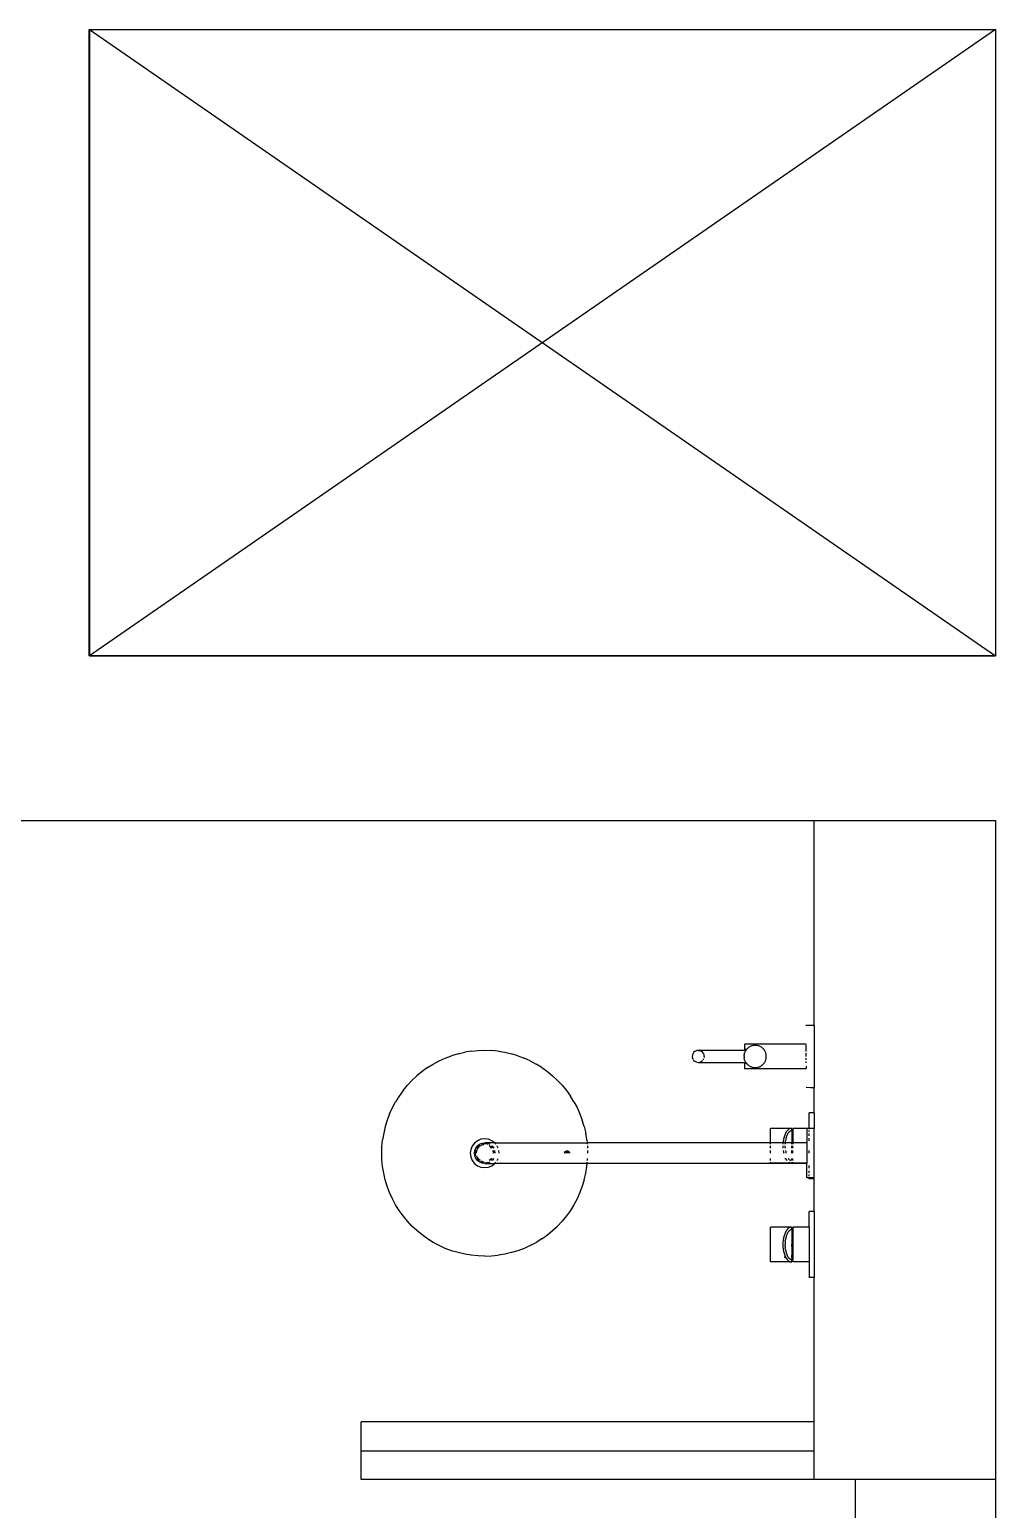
# Model space of a CAD drawing. Header units: millimetres. Extents: x -41292 to 298682, y -22072 to 33155.
# Drawn here: x 29022 to 30195, y -5066 to -3269 of the extents above; entities that cross this region are included whole.
import ezdxf

# ---------------------------------------------------------------- set-up
doc = ezdxf.new("R2010")
doc.units = ezdxf.units.MM
doc.layers.add('벽1', color=2, linetype='Continuous')
doc.layers.add('틀', color=8, linetype='Continuous')

# ---------------------------------------------------------------- blocks, each defined once
blk = doc.blocks.new('rmfnasesx')
for p, q in [((56557.9, 12243), (57657.9, 12243)), ((56557.9, 11483), (56557.9, 12243)), ((57657.9, 12243), (57657.9, 11483)), ((57657.9, 11483), (56557.9, 11483)), ((56107.9, 11283), (57437.9, 11283)), ((57437.9, 11283), (57657.9, 11283)), ((57437.9, 11034.6), (57437.9, 11283)), ((57657.9, 11283), (57657.9, 10483)), ((57428.1, 11034.2), (57428.3, 11034.4)), ((57428.3, 11034.4), (57433.6, 11034.5)), ((57433.6, 11034.5), (57433.9, 11034.6)), ((57433.9, 11034.6), (57437.9, 11034.6)), ((57437.9, 11034.6), (57437.9, 10958.6)), ((57428.3, 11011.6), (57353.3, 11011.6)), ((57353.3, 11011.6), (57353.3, 11005.1)), ((57428.3, 11011.6), (57428.3, 11011.1)), ((56982.7, 10991.2), (56990.1, 10994.6)), ((56990.1, 10994.6), (56997.8, 10997.5)), ((57005.6, 10999.8), (56997.8, 10997.5)), ((57005.6, 10999.8), (57013.6, 11001.7)), ((57021.6, 11003), (57013.6, 11001.7)), ((57021.6, 11003), (57029.8, 11003.8)), ((57029.8, 11003.8), (57037.9, 11004.1)), ((57037.9, 11004.1), (57046.1, 11003.8)), ((57054.3, 11003), (57046.1, 11003.8)), ((57054.3, 11003), (57062.3, 11001.7)), ((57062.3, 11001.7), (57070.3, 10999.8)), ((57078.1, 10997.5), (57070.3, 10999.8)), ((57078.1, 10997.5), (57085.8, 10994.6)), ((57093.2, 10991.2), (57085.8, 10994.6)), ((57290.2, 10998.4), (57289.9, 10996.6)), ((57289.9, 10996.6), (57290.2, 10994.7)), ((57290.9, 11000.2), (57290.2, 10998.4)), ((57290.9, 10992.9), (57290.2, 10994.7)), ((57292, 11001.7), (57290.9, 11000.2)), ((57293.5, 11002.8), (57292, 11001.7)), ((57293.5, 11002.8), (57295.3, 11003.6)), ((57297.2, 11003.8), (57295.3, 11003.6)), ((57297.2, 11003.8), (57299, 11003.6)), ((57354.9, 11003.8), (57297.2, 11003.8)), ((57299, 11003.6), (57300.8, 11002.8)), ((57302.3, 11001.7), (57300.8, 11002.8)), ((57303.4, 11000.2), (57302.3, 11001.6)), ((57303.4, 11000.2), (57304.1, 10998.5)), ((57303.4, 10992.9), (57303.6, 10993.5)), ((57304.4, 10996.6), (57304.2, 10998.4)), ((57304.4, 10996.4), (57304.2, 10995.3)), ((57304.2, 10995.3), (57304.2, 10995.3)), ((57304.2, 10994.7), (57304.2, 10994.8)), ((57352.8, 10997.4), (57352.9, 10998.3)), ((57352.8, 10996.6), (57352.8, 10997.4)), ((57352.8, 10996.6), (57352.8, 10995.7)), ((57352.8, 10995.7), (57352.9, 10994.8)), ((57353.1, 10999.1), (57352.9, 10998.3)), ((57353.1, 10993.9), (57352.9, 10994.8)), ((57353.1, 10999.2), (57353.3, 11000)), ((57353.1, 10999.2), (57353.1, 10999.1)), ((57353.3, 10993.1), (57353.1, 10993.9)), ((57355.8, 11005.1), (57353.3, 11005.1)), ((57353.3, 11000), (57353.5, 11000.9)), ((57353.8, 11001.7), (57353.5, 11000.9)), ((57354.2, 11002.5), (57353.8, 11001.7)), ((57354.6, 11003.3), (57354.2, 11002.5)), ((57354.9, 11003.8), (57354.6, 11003.3)), ((57355.1, 11004.1), (57354.9, 11003.8)), ((57355.6, 11004.8), (57355.1, 11004.1)), ((57355.8, 11005.1), (57355.6, 11004.8)), ((57356.2, 11005.5), (57355.8, 11005.1)), ((57356.8, 11006.1), (57356.2, 11005.5)), ((57357.4, 11006.7), (57356.8, 11006.1)), ((57358.1, 11007.3), (57357.4, 11006.7)), ((57358.8, 11007.8), (57358.1, 11007.3)), ((57359.6, 11008.3), (57358.8, 11007.8)), ((57360.3, 11008.7), (57359.6, 11008.3)), ((57361.1, 11009), (57360.3, 11008.7)), ((57362, 11009.3), (57361.1, 11009)), ((57362.8, 11009.6), (57362, 11009.3)), ((57363.7, 11009.8), (57362.8, 11009.6)), ((57364.5, 11009.9), (57363.7, 11009.8)), ((57365.4, 11010), (57364.5, 11009.9)), ((57366.3, 11010.1), (57365.4, 11010)), ((57367.2, 11010), (57366.3, 11010.1)), ((57368.1, 11009.9), (57367.2, 11010)), ((57368.9, 11009.8), (57368.1, 11009.9)), ((57369.8, 11009.6), (57368.9, 11009.8)), ((57370.6, 11009.3), (57369.8, 11009.6)), ((57371.5, 11009), (57370.6, 11009.3)), ((57372.3, 11008.7), (57371.5, 11009)), ((57373.1, 11008.3), (57372.3, 11008.7)), ((57373.8, 11007.8), (57373.1, 11008.3)), ((57374.5, 11007.3), (57373.8, 11007.8)), ((57375.2, 11006.7), (57374.5, 11007.3)), ((57375.9, 11006.1), (57375.2, 11006.7)), ((57376.5, 11005.5), (57375.9, 11006.1)), ((57377, 11004.8), (57376.5, 11005.5)), ((57377.5, 11004.1), (57377, 11004.8)), ((57378, 11003.3), (57377.5, 11004.1)), ((57378.4, 11002.5), (57378, 11003.3)), ((57378.8, 11001.7), (57378.4, 11002.5)), ((57379.1, 11000.9), (57378.8, 11001.7)), ((57379.3, 11000.1), (57379.1, 11000.9)), ((57379.5, 10999.2), (57379.3, 11000.1)), ((57379.3, 10993.1), (57379.5, 10993.9)), ((57379.7, 10998.3), (57379.5, 10999.2)), ((57379.5, 10993.9), (57379.7, 10994.8)), ((57379.8, 10997.4), (57379.7, 10998.3)), ((57379.7, 10994.8), (57379.8, 10995.7)), ((57379.8, 10996.6), (57379.8, 10997.4)), ((57379.8, 10995.7), (57379.8, 10996.6)), ((57428.3, 11002.5), (57428.3, 11010.1)), ((57428.3, 10996.6), (57428.3, 11000.5)), ((57428.3, 10992.6), (57428.3, 10994.6)), ((56961.9, 10978.3), (56955.5, 10973.1)), ((56968.5, 10983), (56961.9, 10978.3)), ((56968.5, 10983), (56975.4, 10987.3)), ((56975.4, 10987.3), (56982.7, 10991.2)), ((57093.2, 10991.2), (57100.4, 10987.3)), ((57107.4, 10983), (57100.4, 10987.3)), ((57107.4, 10983), (57114, 10978.3)), ((57114, 10978.3), (57120.4, 10973.1)), ((57290.9, 10992.9), (57292, 10991.4)), ((57292, 10991.4), (57293.5, 10990.3)), ((57295.3, 10989.6), (57293.5, 10990.3)), ((57295.3, 10989.6), (57297.2, 10989.3)), ((57297.2, 10989.3), (57299, 10989.6)), ((57297.2, 10989.3), (57354.9, 10989.3)), ((57300.4, 10990.1), (57299, 10989.6)), ((57300.8, 10990.3), (57300.6, 10990.2)), ((57302.3, 10991.4), (57300.8, 10990.3)), ((57303, 10992.4), (57303.4, 10992.9)), ((57353.5, 10992.2), (57353.3, 10993.1)), ((57355.8, 10988.1), (57353.3, 10988.1)), ((57353.3, 10988.1), (57353.3, 10981.6)), ((57428.3, 10981.6), (57353.3, 10981.6)), ((57353.5, 10992.2), (57353.8, 10991.4)), ((57353.8, 10991.4), (57354.2, 10990.6)), ((57354.2, 10990.6), (57354.6, 10989.8)), ((57354.6, 10989.8), (57354.9, 10989.3)), ((57354.9, 10989.3), (57355.1, 10989.1)), ((57355.1, 10989.1), (57355.6, 10988.3)), ((57355.6, 10988.3), (57355.8, 10988.1)), ((57355.8, 10988.1), (57356.2, 10987.7)), ((57356.2, 10987.7), (57356.8, 10987)), ((57356.8, 10987), (57357.4, 10986.4)), ((57357.4, 10986.4), (57358.1, 10985.9)), ((57358.1, 10985.9), (57358.8, 10985.3)), ((57358.8, 10985.3), (57359.6, 10984.9)), ((57359.6, 10984.9), (57360.3, 10984.5)), ((57360.3, 10984.5), (57361.1, 10984.1)), ((57361.1, 10984.1), (57362, 10983.8)), ((57362, 10983.8), (57362.8, 10983.5)), ((57362.8, 10983.5), (57363.7, 10983.3)), ((57363.7, 10983.3), (57364.5, 10983.2)), ((57364.5, 10983.2), (57365.4, 10983.1)), ((57365.4, 10983.1), (57366.3, 10983.1)), ((57366.3, 10983.1), (57367.2, 10983.1)), ((57367.2, 10983.1), (57368.1, 10983.2)), ((57368.1, 10983.2), (57368.9, 10983.3)), ((57368.9, 10983.3), (57369.8, 10983.5)), ((57369.8, 10983.5), (57370.6, 10983.8)), ((57370.6, 10983.8), (57371.5, 10984.1)), ((57371.5, 10984.1), (57372.3, 10984.5)), ((57372.3, 10984.5), (57373.1, 10984.9)), ((57373.1, 10984.9), (57373.8, 10985.3)), ((57373.8, 10985.3), (57374.5, 10985.9)), ((57374.5, 10985.9), (57375.2, 10986.4)), ((57375.2, 10986.4), (57375.9, 10987)), ((57375.9, 10987), (57376.5, 10987.7)), ((57376.5, 10987.7), (57377, 10988.3)), ((57377, 10988.3), (57377.5, 10989.1)), ((57377.5, 10989.1), (57378, 10989.8)), ((57378, 10989.8), (57378.4, 10990.6)), ((57378.4, 10990.6), (57378.8, 10991.4)), ((57378.8, 10991.4), (57379.1, 10992.2)), ((57379.1, 10992.2), (57379.3, 10993.1)), ((57428.3, 10988.7), (57428.3, 10990.6)), ((57428.3, 10984.9), (57428.3, 10982.1)), ((56938.8, 10955.2), (56944, 10961.5)), ((56944, 10961.5), (56949.6, 10967.5)), ((56955.5, 10973.1), (56949.6, 10967.5)), ((57120.4, 10973.1), (57126.3, 10967.5)), ((57131.9, 10961.5), (57126.3, 10967.5)), ((57131.9, 10961.5), (57137.1, 10955.2)), ((57428.3, 10958.7), (57428.1, 10958.9)), ((57433.6, 10958.6), (57428.3, 10958.7)), ((57433.9, 10958.6), (57433.6, 10958.6)), ((57437.9, 10958.6), (57433.9, 10958.6)), ((57437.9, 10928.2), (57437.9, 10958.6)), ((56925.8, 10934.4), (56929.7, 10941.6)), ((56934, 10948.5), (56929.7, 10941.6)), ((56938.8, 10955.2), (56934, 10948.5)), ((57137.1, 10955.2), (57141.9, 10948.5)), ((57146.2, 10941.6), (57141.9, 10948.5)), ((57146.2, 10941.6), (57150.1, 10934.4)), ((56922.5, 10926.9), (56919.6, 10919.3)), ((56922.5, 10926.9), (56925.8, 10934.4)), ((57150.1, 10934.4), (57153.4, 10926.9)), ((57153.4, 10926.9), (57156.3, 10919.3)), ((57437.9, 10928.2), (57431.9, 10928.2)), ((57431.9, 10909.2), (57431.9, 10928.2)), ((57437.9, 10928.2), (57437.9, 10909.1)), ((56915.3, 10903.5), (56914, 10895.4)), ((56917.2, 10911.4), (56915.3, 10903.5)), ((56919.6, 10919.3), (56917.2, 10911.4)), ((57158.7, 10911.4), (57156.3, 10919.3)), ((57158.7, 10911.4), (57160.5, 10903.5)), ((57161.9, 10895.4), (57160.5, 10903.5)), ((57410.1, 10909.2), (57384.9, 10909.2)), ((57384.9, 10891.6), (57384.9, 10909.2)), ((57403.9, 10904.9), (57402.9, 10903.1)), ((57405, 10906.4), (57403.9, 10904.9)), ((57406.2, 10907.6), (57405, 10906.4)), ((57406.6, 10903.8), (57406, 10903)), ((57407.5, 10908.5), (57406.2, 10907.6)), ((57406.9, 10904.2), (57406.6, 10903.8)), ((57407.6, 10905), (57406.9, 10904.2)), ((57408.8, 10909.1), (57407.5, 10908.5)), ((57407.9, 10905.3), (57407.6, 10905)), ((57408.7, 10905.8), (57407.9, 10905.3)), ((57409, 10906), (57408.7, 10905.8)), ((57410.1, 10909.2), (57408.8, 10909.1)), ((57409.8, 10906.3), (57409, 10906)), ((57410.1, 10906.4), (57409.8, 10906.3)), ((57410.9, 10909.1), (57410.1, 10909.2)), ((57410.9, 10906.5), (57410.1, 10906.4)), ((57410.9, 10906.4), (57410.1, 10906.4)), ((57410.9, 10906.6), (57410.9, 10909.1)), ((57411.9, 10906.7), (57410.9, 10906.6)), ((57410.9, 10906.4), (57410.9, 10906.6)), ((57410.9, 10906.6), (57410.9, 10906.5)), ((57410.9, 10906.4), (57410.9, 10906.4)), ((57410.9, 10906.4), (57410.9, 10905.2)), ((57410.9, 10906.4), (57410.9, 10891.6)), ((57410.9, 10906.4), (57410.9, 10906.4)), ((57410.9, 10905.9), (57410.9, 10905.9)), ((57410.9, 10904.1), (57410.9, 10901.2)), ((57410.9, 10904.1), (57410.9, 10904.1)), ((57431.9, 10909.2), (57411.9, 10909.2)), ((57411.9, 10909.2), (57411.9, 10906.7)), ((57411.9, 10906.7), (57411.9, 10891.6)), ((57431.9, 10909.1), (57428.9, 10909.1)), ((57428.9, 10909.1), (57428.9, 10891.6)), ((57431.9, 10909.2), (57431.9, 10909.1)), ((57437.9, 10909.1), (57431.9, 10909.1)), ((57431.9, 10909.1), (57431.9, 10908.1)), ((57431.9, 10905.1), (57431.9, 10906.8)), ((57437.9, 10849.1), (57437.9, 10909.1)), ((56912.9, 10879.1), (56913.2, 10887.3)), ((56913.2, 10887.3), (56914, 10895.4)), ((57022.8, 10887.8), (57021, 10883.6)), ((57025.6, 10891.5), (57022.8, 10887.8)), ((57029.2, 10894.3), (57025.6, 10891.5)), ((57027.1, 10885.3), (57029.1, 10887.9)), ((57029.8, 10887.2), (57028.4, 10885.3)), ((57030.5, 10886.5), (57028.9, 10884.3)), ((57029.1, 10887.9), (57031.7, 10889.9)), ((57033.4, 10896), (57029.2, 10894.3)), ((57030.7, 10887.9), (57029.8, 10887.2)), ((57032.4, 10887.9), (57030.5, 10886.5)), ((57031.7, 10889.9), (57034.7, 10891.2)), ((57035.2, 10889.2), (57032.8, 10888.2)), ((57037.9, 10896.6), (57033.4, 10896)), ((57035, 10890.2), (57034.3, 10889.9)), ((57034.7, 10891.2), (57037.9, 10891.6)), ((57037.9, 10890.6), (57035, 10890.2)), ((57036.7, 10889.4), (57035.2, 10889.2)), ((57042.5, 10896), (57037.9, 10896.6)), ((57038.2, 10891.6), (57037.9, 10891.6)), ((57040.9, 10890.2), (57037.9, 10890.6)), ((57038.2, 10891.6), (57041.2, 10891.2)), ((57050.2, 10891.6), (57038.2, 10891.6)), ((57041.6, 10889.9), (57040.9, 10890.2)), ((57041.2, 10891.2), (57044.2, 10889.9)), ((57046.7, 10894.3), (57042.5, 10896)), ((57045.4, 10886.5), (57043.5, 10887.9)), ((57046.1, 10887.2), (57045.2, 10887.9)), ((57046.3, 10885.3), (57045.4, 10886.5)), ((57047.5, 10885.3), (57046.1, 10887.2)), ((57050.2, 10891.6), (57046.7, 10894.3)), ((57046.8, 10887.9), (57048.8, 10885.3)), ((57050.3, 10891.5), (57050.2, 10891.6)), ((57050.2, 10891.6), (57162.3, 10891.6)), ((57051.5, 10889.9), (57050.3, 10891.5)), ((57053.1, 10887.8), (57053, 10887.9)), ((57054.1, 10885.3), (57053.1, 10887.8)), ((57161.9, 10895.4), (57162.3, 10891.6)), ((57162.3, 10891.6), (57162.4, 10889.9)), ((57384.9, 10891.6), (57162.3, 10891.6)), ((57162.6, 10887.9), (57162.7, 10887.3)), ((57162.7, 10887.3), (57162.7, 10885.3)), ((57400.1, 10891.6), (57384.9, 10891.6)), ((57384.9, 10889.9), (57384.9, 10891.6)), ((57384.9, 10885.3), (57384.9, 10887.9)), ((57400.1, 10891.6), (57400, 10891)), ((57400, 10891), (57400, 10889.9)), ((57400, 10887.9), (57400, 10885.5)), ((57400, 10885.5), (57400, 10885.3)), ((57400.3, 10893.7), (57400.1, 10891.6)), ((57402.8, 10891.6), (57400.1, 10891.6)), ((57400.7, 10896.3), (57400.3, 10893.7)), ((57401.3, 10898.7), (57400.7, 10896.3)), ((57402.1, 10901), (57401.3, 10898.7)), ((57402.9, 10903.1), (57402.1, 10901)), ((57402.7, 10886.2), (57402.6, 10887.9)), ((57402.8, 10891.6), (57402.7, 10890.3)), ((57402.7, 10889.9), (57402.7, 10890.3)), ((57402.7, 10886.2), (57402.7, 10885.3)), ((57402.8, 10892.3), (57403.1, 10894.3)), ((57402.8, 10892.3), (57402.8, 10891.6)), ((57410.9, 10891.6), (57402.8, 10891.6)), ((57403.4, 10896.2), (57403.1, 10894.3)), ((57403.6, 10896.8), (57403.4, 10896.2)), ((57403.9, 10898.1), (57403.6, 10896.8)), ((57404.5, 10899.8), (57403.9, 10898.1)), ((57404.6, 10900), (57404.5, 10899.8)), ((57405.2, 10901.5), (57404.6, 10900)), ((57405.6, 10902.2), (57405.2, 10901.5)), ((57406, 10903), (57405.6, 10902.2)), ((57410.9, 10902.8), (57410.9, 10902.8)), ((57410.9, 10899.4), (57410.9, 10897.4)), ((57410.9, 10899.4), (57410.9, 10899.4)), ((57410.9, 10893), (57410.9, 10891.6)), ((57410.9, 10893), (57410.9, 10893)), ((57410.9, 10891.6), (57410.9, 10891.6)), ((57411.9, 10891.6), (57410.9, 10891.6)), ((57410.9, 10890.6), (57410.9, 10891.6)), ((57410.9, 10889.9), (57410.9, 10891.6)), ((57410.9, 10885.8), (57410.9, 10887.9)), ((57410.9, 10885.3), (57410.9, 10887.9)), ((57428.9, 10891.6), (57411.9, 10891.6)), ((57411.9, 10891.6), (57411.9, 10889.9)), ((57411.9, 10885.3), (57411.9, 10887.9)), ((57428.9, 10891.6), (57428.9, 10867.2)), ((57431.9, 10900.3), (57431.9, 10902.9)), ((57431.9, 10894.1), (57431.9, 10897.4)), ((56913.2, 10870.9), (56912.9, 10879.1)), ((56914, 10862.8), (56913.2, 10870.9)), ((57021, 10883.6), (57020.4, 10879.1)), ((57020.4, 10879.1), (57021, 10874.6)), ((57021, 10874.6), (57022.8, 10870.3)), ((57022.8, 10870.3), (57025.6, 10866.7)), ((57025.4, 10879.1), (57025.9, 10882.3)), ((57025.9, 10875.9), (57025.4, 10879.1)), ((57025.9, 10882.3), (57027.1, 10885.3)), ((57027.1, 10872.8), (57025.9, 10875.9)), ((57026.8, 10882.1), (57026.4, 10879.1)), ((57026.4, 10879.1), (57026.8, 10876.1)), ((57026.9, 10882.3), (57026.8, 10882.1)), ((57026.8, 10876.1), (57026.9, 10875.9)), ((57029.1, 10870.3), (57027.1, 10872.8)), ((57027.8, 10881.8), (57027.4, 10879.1)), ((57028.9, 10884.3), (57027.8, 10881.8)), ((57028, 10875.9), (57028.9, 10873.8)), ((57028.4, 10872.8), (57029.8, 10871)), ((57028.9, 10873.8), (57030.5, 10871.7)), ((57031.7, 10868.3), (57029.1, 10870.3)), ((57029.8, 10871), (57030.7, 10870.3)), ((57032.4, 10870.3), (57030.5, 10871.7)), ((57034.7, 10867), (57031.7, 10868.3)), ((57032.8, 10870), (57035.2, 10869)), ((57034.3, 10868.3), (57035, 10868)), ((57035, 10868), (57037.9, 10867.6)), ((57035.2, 10869), (57036.7, 10868.8)), ((57037.9, 10867.6), (57040.9, 10868)), ((57040.9, 10868), (57041.6, 10868.3)), ((57044.2, 10868.3), (57041.2, 10867)), ((57045.4, 10871.7), (57043.5, 10870.3)), ((57045.2, 10870.3), (57046.1, 10871)), ((57046.3, 10872.8), (57045.4, 10871.7)), ((57046.1, 10871), (57047.5, 10872.8)), ((57048.8, 10872.8), (57046.8, 10870.3)), ((57047.9, 10882.3), (57048.1, 10881.8)), ((57048.4, 10879.1), (57048.1, 10881.8)), ((57049.1, 10882.1), (57048.9, 10882.3)), ((57049.4, 10879.1), (57049.1, 10882.1)), ((57050, 10882.3), (57050.4, 10879.1)), ((57050.3, 10866.7), (57051.5, 10868.3)), ((57053, 10870.3), (57053.1, 10870.3)), ((57053.1, 10870.3), (57054.1, 10872.8)), ((57055.4, 10879.1), (57055, 10882.3)), ((57134.9, 10879.1), (57135, 10879.9)), ((57135, 10879.9), (57135.3, 10880.6)), ((57135.3, 10880.6), (57135.8, 10881.2)), ((57135.8, 10881.2), (57136.4, 10881.7)), ((57136.4, 10881.7), (57137.2, 10882)), ((57136.5, 10879.5), (57136.7, 10879.8)), ((57136.5, 10879.1), (57136.5, 10879.5)), ((57136.7, 10879.8), (57136.9, 10880.1)), ((57136.9, 10880.1), (57137.2, 10880.4)), ((57137.2, 10882), (57137.9, 10882.1)), ((57137.2, 10880.4), (57137.6, 10880.5)), ((57137.6, 10879.4), (57137.5, 10879.3)), ((57137.5, 10879.3), (57137.5, 10879.2)), ((57137.5, 10879.2), (57137.5, 10879.1)), ((57137.6, 10880.5), (57137.9, 10880.6)), ((57137.7, 10879.5), (57137.6, 10879.4)), ((57137.8, 10879.6), (57137.7, 10879.5)), ((57137.9, 10879.6), (57137.8, 10879.6)), ((57137.9, 10882.1), (57138.7, 10882)), ((57137.9, 10880.6), (57138.3, 10880.5)), ((57138.1, 10879.6), (57137.9, 10879.6)), ((57138.2, 10879.5), (57138.1, 10879.6)), ((57138.3, 10879.4), (57138.2, 10879.5)), ((57138.3, 10880.5), (57138.7, 10880.4)), ((57138.4, 10879.3), (57138.3, 10879.4)), ((57138.4, 10879.2), (57138.4, 10879.3)), ((57138.4, 10879.1), (57138.4, 10879.2)), ((57138.7, 10882), (57139.4, 10881.7)), ((57138.7, 10880.4), (57139, 10880.1)), ((57139, 10880.1), (57139.2, 10879.8)), ((57139.2, 10879.8), (57139.4, 10879.5)), ((57139.4, 10881.7), (57140.1, 10881.2)), ((57139.4, 10879.5), (57139.4, 10879.1)), ((57140.1, 10881.2), (57140.5, 10880.6)), ((57140.5, 10880.6), (57140.8, 10879.9)), ((57140.8, 10879.9), (57140.9, 10879.1)), ((57162.3, 10866.6), (57162.4, 10868.3)), ((57162.6, 10870.3), (57162.7, 10870.9)), ((57162.7, 10870.9), (57162.7, 10872.8)), ((57162.8, 10882.3), (57162.9, 10879.1)), ((57384.9, 10879.1), (57384.9, 10882.3)), ((57384.9, 10870.3), (57384.9, 10872.8)), ((57384.9, 10867.2), (57384.9, 10868.3)), ((57400.4, 10882.3), (57400.7, 10880.2)), ((57400.7, 10880.2), (57401, 10879.1)), ((57402.4, 10872.8), (57402.6, 10872.7)), ((57402.6, 10872.7), (57403.6, 10872.2)), ((57403.1, 10882.2), (57403.1, 10882.3)), ((57403.1, 10882.2), (57403.4, 10880.3)), ((57403.2, 10872.8), (57403.6, 10872.2)), ((57403.4, 10880.3), (57403.6, 10879.7)), ((57403.6, 10879.7), (57403.7, 10879.1)), ((57403.6, 10872.2), (57403.9, 10871.6)), ((57403.9, 10871.6), (57404.9, 10870.3)), ((57406.5, 10872.8), (57406.6, 10872.7)), ((57406.6, 10872.7), (57406.9, 10872.2)), ((57406.9, 10872.2), (57407.6, 10871.5)), ((57407, 10868.3), (57407.5, 10867.9)), ((57407.5, 10867.9), (57408.8, 10867.4)), ((57407.6, 10871.5), (57407.9, 10871.2)), ((57407.9, 10871.2), (57408.7, 10870.7)), ((57408.7, 10870.7), (57409, 10870.5)), ((57409, 10870.5), (57409.6, 10870.3)), ((57410.9, 10881.2), (57410.9, 10882.3)), ((57410.9, 10879.1), (57410.9, 10882.3)), ((57410.9, 10872.4), (57410.9, 10872.8)), ((57410.9, 10870.3), (57410.9, 10872.8)), ((57410.9, 10870.3), (57410.9, 10870.5)), ((57410.9, 10870.5), (57410.9, 10870.5)), ((57410.9, 10867.3), (57410.9, 10868.3)), ((57411.9, 10879.1), (57411.9, 10882.3)), ((57411.9, 10870.3), (57411.9, 10872.8)), ((57411.9, 10867.2), (57411.9, 10868.3)), ((57431.9, 10879.1), (57431.9, 10882.3)), ((56915.3, 10854.7), (56914, 10862.8)), ((56917.2, 10846.7), (56915.3, 10854.7)), ((57025.6, 10866.7), (57029.2, 10863.9)), ((57029.2, 10863.9), (57033.4, 10862.2)), ((57033.4, 10862.2), (57037.9, 10861.6)), ((57037.9, 10866.6), (57034.7, 10867)), ((57038.2, 10866.6), (57037.9, 10866.6)), ((57037.9, 10861.6), (57042.5, 10862.2)), ((57041.2, 10867), (57038.2, 10866.6)), ((57038.2, 10866.6), (57050.2, 10866.6)), ((57042.5, 10862.2), (57046.7, 10863.9)), ((57046.7, 10863.9), (57050.2, 10866.6)), ((57050.2, 10866.6), (57050.3, 10866.7)), ((57162.3, 10866.6), (57050.2, 10866.6)), ((57158.7, 10846.7), (57160.5, 10854.7)), ((57160.5, 10854.7), (57161.9, 10862.8)), ((57161.9, 10862.8), (57162.3, 10866.6)), ((57428.9, 10866.6), (57162.3, 10866.6)), ((57410.1, 10867.2), (57384.9, 10867.2)), ((57408.8, 10867.4), (57410.1, 10867.2)), ((57410.1, 10867.2), (57410.9, 10867.3)), ((57428.9, 10867.2), (57411.9, 10867.2)), ((57428.9, 10867.2), (57428.9, 10866.6)), ((57428.9, 10849.1), (57428.9, 10866.6)), ((57431.9, 10860.8), (57431.9, 10864.1)), ((57431.9, 10855.3), (57431.9, 10857.9)), ((57431.9, 10851.4), (57431.9, 10853.1)), ((57431.9, 10850.1), (57431.9, 10849.1)), ((56919.6, 10838.9), (56917.2, 10846.7)), ((56922.5, 10831.3), (56919.6, 10838.9)), ((57156.3, 10838.9), (57153.4, 10831.3)), ((57158.7, 10846.7), (57156.3, 10838.9)), ((57431.9, 10849.1), (57428.9, 10849.1)), ((57437.9, 10849.1), (57431.9, 10849.1)), ((57431.9, 10848.2), (57431.9, 10849.1)), ((57437.9, 10848.2), (57431.9, 10848.2)), ((57437.9, 10848.2), (57437.9, 10849.1)), ((57437.9, 10808.2), (57437.9, 10848.2)), ((56925.8, 10823.8), (56922.5, 10831.3)), ((56929.7, 10816.6), (56925.8, 10823.8)), ((56934, 10809.6), (56929.7, 10816.6)), ((57146.2, 10816.6), (57141.9, 10809.6)), ((57150.1, 10823.8), (57146.2, 10816.6)), ((57153.4, 10831.3), (57150.1, 10823.8)), ((56938.8, 10803), (56934, 10809.6)), ((56944, 10796.7), (56938.8, 10803)), ((56949.6, 10790.7), (56944, 10796.7)), ((57131.9, 10796.7), (57126.3, 10790.7)), ((57137.1, 10803), (57131.9, 10796.7)), ((57141.9, 10809.6), (57137.1, 10803)), ((57437.9, 10808.2), (57431.9, 10808.2)), ((57431.9, 10789.2), (57431.9, 10808.2)), ((57437.9, 10808.2), (57437.9, 10728.2)), ((56955.5, 10785.1), (56949.6, 10790.7)), ((56961.9, 10779.9), (56955.5, 10785.1)), ((56968.5, 10775.2), (56961.9, 10779.9)), ((57107.4, 10775.2), (57114, 10779.9)), ((57114, 10779.9), (57120.4, 10785.1)), ((57120.4, 10785.1), (57126.3, 10790.7)), ((57410.1, 10789.2), (57384.9, 10789.2)), ((57384.9, 10747.2), (57384.9, 10789.2)), ((57401.3, 10778.7), (57400.7, 10776.3)), ((57402.1, 10781), (57401.3, 10778.7)), ((57402.9, 10783.1), (57402.1, 10781)), ((57403.9, 10784.9), (57402.9, 10783.1)), ((57403.9, 10778.1), (57403.6, 10776.8)), ((57405, 10786.4), (57403.9, 10784.9)), ((57404.5, 10779.8), (57403.9, 10778.1)), ((57404.6, 10780), (57404.5, 10779.8)), ((57405.2, 10781.5), (57404.6, 10780)), ((57406.2, 10787.6), (57405, 10786.4)), ((57405.6, 10782.2), (57405.2, 10781.5)), ((57406, 10783), (57405.6, 10782.2)), ((57406.6, 10783.8), (57406, 10783)), ((57407.5, 10788.5), (57406.2, 10787.6)), ((57406.9, 10784.2), (57406.6, 10783.8)), ((57407.6, 10785), (57406.9, 10784.2)), ((57408.8, 10789.1), (57407.5, 10788.5)), ((57407.9, 10785.3), (57407.6, 10785)), ((57408.7, 10785.8), (57407.9, 10785.3)), ((57409, 10786), (57408.7, 10785.8)), ((57410.1, 10789.2), (57408.8, 10789.1)), ((57409.8, 10786.3), (57409, 10786)), ((57410.1, 10786.4), (57409.8, 10786.3)), ((57410.9, 10789.1), (57410.1, 10789.2)), ((57410.9, 10786.5), (57410.1, 10786.4)), ((57410.9, 10786.4), (57410.1, 10786.4)), ((57410.9, 10786.6), (57410.9, 10789.1)), ((57411.9, 10786.7), (57410.9, 10786.6)), ((57410.9, 10786.4), (57410.9, 10786.6)), ((57410.9, 10786.6), (57410.9, 10786.5)), ((57410.9, 10786.4), (57410.9, 10786.4)), ((57410.9, 10786.4), (57410.9, 10785.2)), ((57410.9, 10786.4), (57410.9, 10750)), ((57410.9, 10786.4), (57410.9, 10786.4)), ((57410.9, 10785.9), (57410.9, 10785.9)), ((57410.9, 10784.1), (57410.9, 10781.2)), ((57410.9, 10784.1), (57410.9, 10784.1)), ((57410.9, 10782.8), (57410.9, 10782.8)), ((57410.9, 10779.4), (57410.9, 10777.4)), ((57410.9, 10779.4), (57410.9, 10779.4)), ((57431.9, 10789.2), (57411.9, 10789.2)), ((57411.9, 10789.2), (57411.9, 10786.7)), ((57411.9, 10786.7), (57411.9, 10749.8)), ((57431.9, 10789.2), (57431.9, 10747.2)), ((56975.4, 10770.8), (56968.5, 10775.2)), ((56982.7, 10767), (56975.4, 10770.8)), ((56990.1, 10763.6), (56982.7, 10767)), ((56997.8, 10760.7), (56990.1, 10763.6)), ((57005.6, 10758.4), (56997.8, 10760.7)), ((57078.1, 10760.7), (57070.3, 10758.4)), ((57085.8, 10763.6), (57078.1, 10760.7)), ((57093.2, 10767), (57085.8, 10763.6)), ((57093.2, 10767), (57100.4, 10770.8)), ((57107.4, 10775.2), (57100.4, 10770.8)), ((57400, 10771), (57399.9, 10768.2)), ((57399.9, 10768.2), (57400, 10765.5)), ((57400.3, 10773.7), (57400, 10771)), ((57400, 10765.5), (57400.3, 10762.8)), ((57400.7, 10776.3), (57400.3, 10773.7)), ((57400.3, 10762.8), (57400.7, 10760.2)), ((57400.7, 10760.2), (57401.3, 10757.7)), ((57402.7, 10770.3), (57402.6, 10768.2)), ((57402.7, 10766.2), (57402.6, 10768.2)), ((57402.6, 10768.2), (57402.6, 10768.2)), ((57402.8, 10772.3), (57402.7, 10770.3)), ((57402.7, 10766.2), (57402.8, 10764.2)), ((57402.8, 10772.3), (57403.1, 10774.3)), ((57403.1, 10762.2), (57402.8, 10764.2)), ((57403.4, 10776.2), (57403.1, 10774.3)), ((57403.1, 10762.2), (57403.4, 10760.3)), ((57403.6, 10776.8), (57403.4, 10776.2)), ((57403.4, 10760.3), (57403.6, 10759.7)), ((57403.6, 10759.7), (57403.9, 10758.4)), ((57410.9, 10773), (57410.9, 10770.6)), ((57410.9, 10773), (57410.9, 10773)), ((57410.9, 10765.8), (57410.9, 10768.2)), ((57410.9, 10768.2), (57410.9, 10768.2)), ((57410.9, 10763.5), (57410.9, 10761.2)), ((57410.9, 10763.5), (57410.9, 10763.5)), ((57013.6, 10756.5), (57005.6, 10758.4)), ((57021.6, 10755.2), (57013.6, 10756.5)), ((57029.8, 10754.4), (57021.6, 10755.2)), ((57037.9, 10754.1), (57029.8, 10754.4)), ((57037.9, 10754.1), (57046.1, 10754.4)), ((57046.1, 10754.4), (57054.3, 10755.2)), ((57062.3, 10756.5), (57054.3, 10755.2)), ((57070.3, 10758.4), (57062.3, 10756.5)), ((57410.1, 10747.2), (57384.9, 10747.2)), ((57401.3, 10757.7), (57402.1, 10755.4)), ((57401.5, 10753.4), (57401.7, 10753.2)), ((57401.7, 10753.2), (57402.6, 10752.7)), ((57402.1, 10755.4), (57402.9, 10753.4)), ((57402.6, 10752.7), (57403.6, 10752.2)), ((57402.9, 10753.4), (57403.6, 10752.2)), ((57403.6, 10752.2), (57403.9, 10751.6)), ((57403.9, 10758.4), (57404.5, 10756.6)), ((57403.9, 10751.6), (57405, 10750)), ((57404.5, 10756.6), (57404.6, 10756.5)), ((57404.6, 10756.5), (57405.2, 10755)), ((57405, 10750), (57406.2, 10748.8)), ((57405.2, 10755), (57405.6, 10754.3)), ((57405.6, 10754.3), (57406, 10753.5)), ((57406, 10753.5), (57406.6, 10752.7)), ((57406.2, 10748.8), (57407.5, 10747.9)), ((57406.6, 10752.7), (57406.9, 10752.2)), ((57406.9, 10752.2), (57407.6, 10751.5)), ((57407.5, 10747.9), (57408.8, 10747.4)), ((57407.6, 10751.5), (57407.9, 10751.2)), ((57407.9, 10751.2), (57408.7, 10750.7)), ((57408.7, 10750.7), (57409, 10750.5)), ((57408.8, 10747.4), (57410.1, 10747.2)), ((57409, 10750.5), (57409.8, 10750.2)), ((57409.8, 10750.2), (57410.1, 10750.1)), ((57410.1, 10750.1), (57410.9, 10750)), ((57410.1, 10750.1), (57410.9, 10749.9)), ((57410.1, 10747.2), (57410.9, 10747.3)), ((57410.9, 10759.1), (57410.9, 10757.1)), ((57410.9, 10759.1), (57410.9, 10759.1)), ((57410.9, 10752.4), (57410.9, 10755.3)), ((57410.9, 10755.3), (57410.9, 10755.3)), ((57410.9, 10753.7), (57410.9, 10753.7)), ((57410.9, 10750), (57410.9, 10750.5)), ((57410.9, 10750.5), (57410.9, 10750.5)), ((57410.9, 10750.1), (57410.9, 10750.1)), ((57410.9, 10750), (57410.9, 10750)), ((57410.9, 10749.9), (57410.9, 10750)), ((57410.9, 10747.3), (57410.9, 10749.9)), ((57410.9, 10749.9), (57410.9, 10749.9)), ((57410.9, 10749.9), (57411.9, 10749.8)), ((57411.9, 10747.2), (57411.9, 10749.8)), ((57431.9, 10747.2), (57411.9, 10747.2)), ((57431.9, 10747.2), (57431.9, 10728.2)), ((57437.9, 10728.2), (57431.9, 10728.2)), ((57437.9, 10553), (57437.9, 10728.2)), ((57437.9, 10553), (56887.9, 10553)), ((56887.9, 10518), (56887.9, 10553)), ((57437.9, 10518), (57437.9, 10553)), ((56887.9, 10518), (57437.9, 10518)), ((56887.9, 10483), (56887.9, 10518)), ((57437.9, 10483), (57437.9, 10518)), ((57437.9, 10483), (56887.9, 10483)), ((57487.9, 10483), (57437.9, 10483)), ((57657.9, 10483), (57487.9, 10483)), ((57487.9, 10259.3), (57487.9, 10483)), ((57657.9, 10483), (57657.9, 8943))]:
    blk.add_line(p, q)

msp = doc.modelspace()

# ---------------------------------------------------------------- linework, layer by layer
at = {"layer": '벽1'}
for p, q in [((29094.67, -3269.42), (30194.67, -3269.42)), ((29094.67, -3269.42), (29094.67, -4029.42)), ((30194.67, -3269.42), (30194.67, -4029.42)), ((29094.67, -4029.42), (30194.67, -4029.42)), ((28644.67, -4229.42), (30194.67, -4229.42)), ((30194.67, -4229.42), (30194.67, -6569.42))]:
    msp.add_line(p, q, dxfattribs=at)
at = {"layer": '틀'}
for p, q in [((29094.67, -3269.42), (30194.67, -4029.42)), ((30194.67, -3269.42), (29094.67, -4029.42))]:
    msp.add_line(p, q, dxfattribs=at)

# ---------------------------------------------------------------- block references
msp.add_blockref('rmfnasesx', (-27463.27, -15512.43))

doc.saveas('drawing.dxf')
